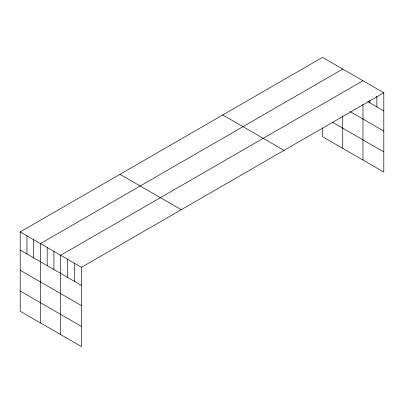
<?xml version="1.0" encoding="UTF-8"?>
<svg xmlns="http://www.w3.org/2000/svg" width="404" height="404" viewBox="0 0 404 404"><rect width="100%" height="100%" fill="white"/><g stroke="black" fill="none" stroke-linecap="round" stroke-linejoin="round"><path stroke-width="0.61" d="M383.8 92.774L81.497 267.307L81.497 346.617L20.2 311.226L20.2 231.921L322.503 57.383L383.8 92.774L383.8 172.079L322.503 136.693L322.503 127.861M342.733 69.064L40.43 243.597L40.43 322.902M362.959 80.744L60.656 255.278L60.656 334.583M367.766 101.641L383.8 110.898M349.99 111.57L383.8 131.088M332.361 122.19L383.8 151.889M222.745 114.983L284.037 150.369M119.958 174.321L181.255 209.711M20.2 231.921L81.497 267.307M20.2 250.041L81.497 285.431M20.2 270.236L81.497 305.621M20.2 291.037L81.497 326.422M376.851 96.263L376.851 106.888M369.907 100.379L369.907 102.879M362.959 104.545L362.959 160.05M342.733 115.943L342.733 148.369M74.548 263.297L74.548 281.421M67.604 259.287L67.604 277.412M53.914 251.384L53.914 269.508M47.172 247.49L47.172 265.615M33.684 239.703L33.684 257.828M26.942 235.81L26.942 253.934"/></g></svg>
